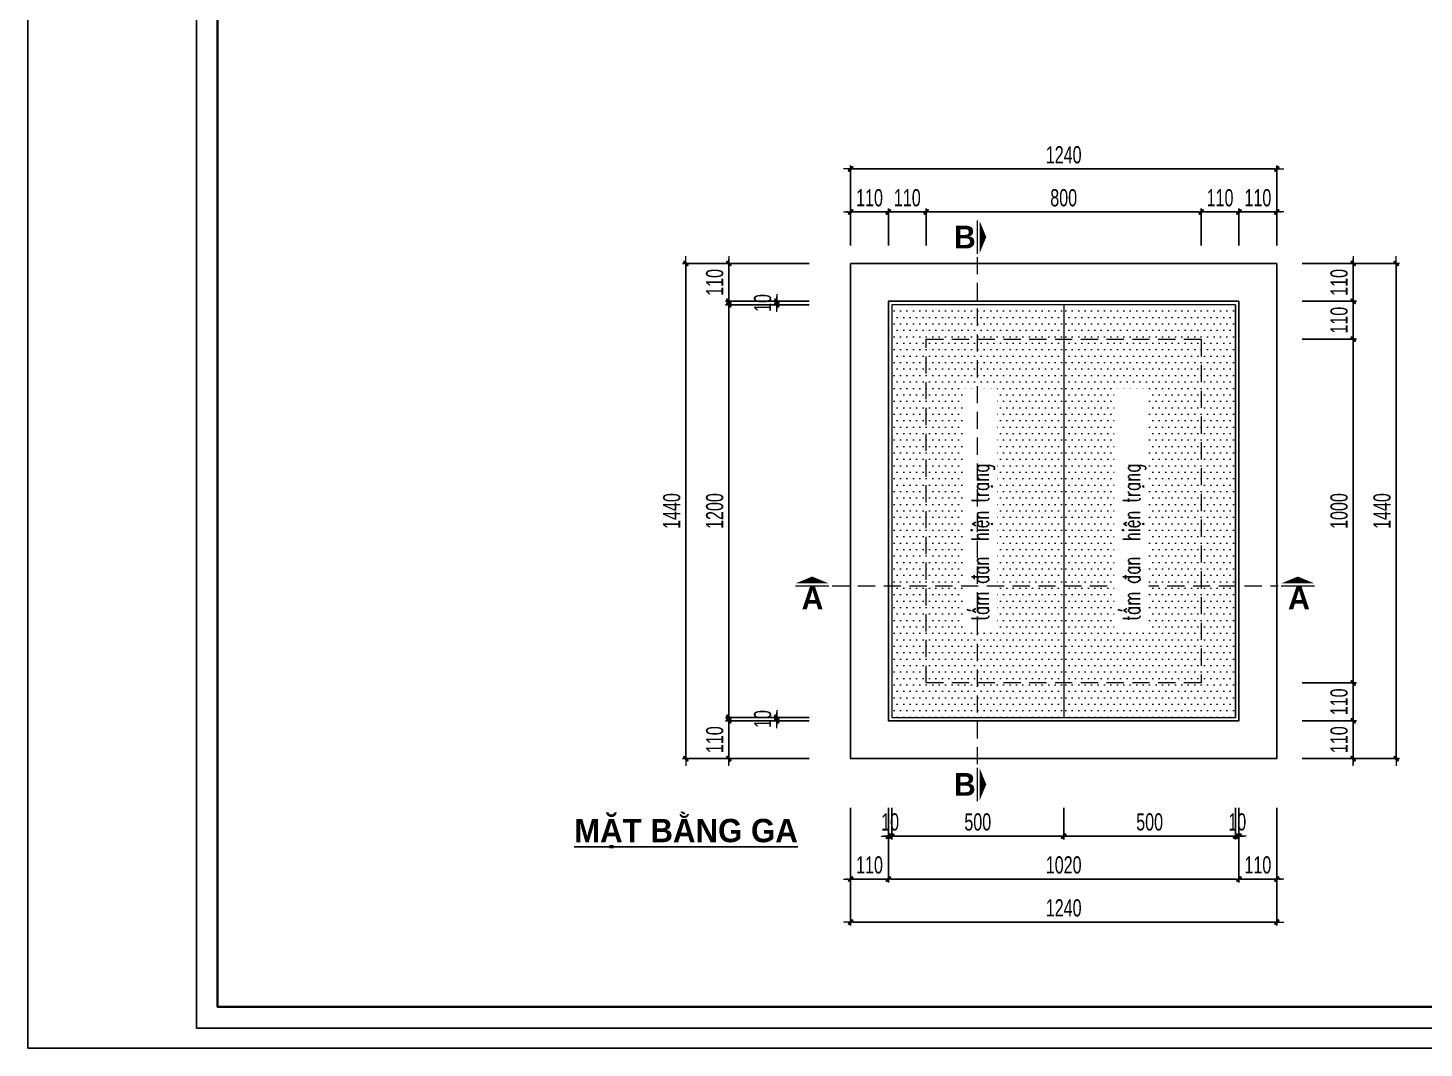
# Model space of a CAD drawing. Header units: inches. Extents: x -676 to 53517, y -16349 to 46516.
# Drawn here: x 26431 to 30494, y -9688 to -6721 of the extents above; entities that cross this region are included whole.
import ezdxf
from ezdxf.enums import TextEntityAlignment as Align

# ---------------------------------------------------------------- set-up
doc = ezdxf.new("R2010")
doc.units = ezdxf.units.IN
doc.header["$MEASUREMENT"] = 0
doc.linetypes.add('HIDDEN', pattern=[0.375, 0.25, -0.125])
for name, color, linetype, lineweight in [('EG Text1', 3, 'Continuous', 20), ('LC Dim', 8, 'Continuous', 18), ('LC Hatch', 252, 'Continuous', 9), ('LC Khac', 4, 'Continuous', 9), ('LC MANH DUT', 35, 'HIDDEN', 5), ('LC Net manh', 9, 'Continuous', 5), ('LC Net thay', 7, 'Continuous', 25), ('LC Text2', 7, 'Continuous', 25), ('THEP', 1, 'Continuous', 35)]:
    doc.layers.add(name, color=color, linetype=linetype, lineweight=lineweight)
doc.layers.add('ENTTNTHIETKE1', color=2, linetype='Continuous')
doc.layers.add('KHUNGTEN', color=5, linetype='Continuous')
doc.styles.add('EG Huy', font='vnsimli.shx', dxfattribs={"width": 0.75})
doc.styles.add('HOATBIF', font='hoatbif.shx', dxfattribs={"width": 0.7})
doc.styles.add('LC 1', font='')
doc.styles.get('LC 1').set_extended_font_data('.VnAvantH', bold=True)
doc.dimstyles.new('1-100(1-25)', dxfattribs={"dimscale": 25, "dimtxt": 2.5, "dimasz": 0.35, "dimexe": 0.5, "dimexo": 0, "dimgap": 0.8, "dimtad": 1, "dimdec": 0, "dimzin": 0, "dimdsep": 46, "dimtxsty": 'HOATBIF', "dimblk1": 'DOT', "dimblk2": 'DOT', "dimsah": 1, "dimcen": -1, "dimdle": 1, "dimclrd": 256, "dimclre": 256, "dimclrt": 4, "dimadec": 3, "dimazin": 2, "dimtfac": 0.333333, "dimtdec": 0, "dimtix": 1, "dimtmove": 2, "dimatfit": 3, "dimldrblk": 'DOT', "dimfxl": 1, "dimtvp": 0.833333, "dimtolj": 1, "dimtzin": 0, "dimarcsym": 0})

# ---------------------------------------------------------------- blocks, each defined once
blk = doc.blocks.new('DOT')
at = {"layer": 'LC Dim'}
blk.add_line((-3, 0), (3, 0), dxfattribs=at)
at = {"layer": 'LC Dim', "color": 4}
blk.add_line((-1, -1), (1, 1), dxfattribs=at)
blk.add_lwpolyline([(0.5, 1), (-1, -0.5), (-0.5, -1), (1, 0.5)], close=True, dxfattribs=at)
blk = doc.blocks.new('*D881')
at = {"layer": 'Defpoints', "color": 0, "transparency": 16777216}
for p in [(29945, -8989.1), (29955, -8989.1), (29955, -9071.4)]:
    blk.add_point(p, dxfattribs=at)
at = {"layer": 'LC Dim', "lineweight": -2, "transparency": 16777216}
for p, q in [((29945, -8989.1), (29945, -9081.4)), ((29955, -8989.1), (29955, -9081.4)), ((29938, -9071.4), (29931, -9071.4)), ((29945, -9071.4), (29955, -9071.4)), ((29962, -9071.4), (29969, -9071.4))]:
    blk.add_line(p, q, dxfattribs=at)
at = {"layer": 'LC Dim', "lineweight": -2, "transparency": 16777216, "xscale": 7, "yscale": 7, "zscale": 7}
blk.add_blockref('DOT', (29945, -9071.4), dxfattribs=at)
at = {"layer": 'LC Dim', "lineweight": -2, "transparency": 16777216, "xscale": 7, "yscale": 7, "zscale": 7, "rotation": 180}
blk.add_blockref('DOT', (29955, -9071.4), dxfattribs=at)
at = {"layer": 'LC Dim', "color": 4, "transparency": 16777216, "insert": (29950, -9030.4), "char_height": 50, "attachment_point": 5, "style": 'HOATBIF'}
blk.add_mtext('\\A1;10', dxfattribs=at)
blk = doc.blocks.new('_Dot')
at = {"color": 0, "linetype": 'ByBlock', "lineweight": -2}
blk.add_line((-0.5, 0), (-1, 0), dxfattribs=at)
at = {"color": 0, "linetype": 'ByBlock', "const_width": 0.5}
blk.add_lwpolyline([(-0.25, 0, 1), (0.25, 0, 1)], format="xyb", close=True, dxfattribs=at)
blk = doc.blocks.new('*D882')
at = {"layer": 'Defpoints', "color": 0, "transparency": 16777216}
for p in [(28935, -8989.1), (28945, -8989.1), (28935, -9071.4)]:
    blk.add_point(p, dxfattribs=at)
at = {"layer": 'LC Dim', "lineweight": -2, "transparency": 16777216}
for p, q in [((28935, -8989.1), (28935, -9081.4)), ((28945, -8989.1), (28945, -9081.4)), ((28928, -9071.4), (28921, -9071.4)), ((28945, -9071.4), (28935, -9071.4)), ((28952, -9071.4), (28959, -9071.4))]:
    blk.add_line(p, q, dxfattribs=at)
at = {"layer": 'LC Dim', "lineweight": -2, "transparency": 16777216, "xscale": 7, "yscale": 7, "zscale": 7}
blk.add_blockref('DOT', (28935, -9071.4), dxfattribs=at)
at = {"layer": 'LC Dim', "lineweight": -2, "transparency": 16777216, "xscale": 7, "yscale": 7, "zscale": 7, "rotation": 180}
blk.add_blockref('DOT', (28945, -9071.4), dxfattribs=at)
at = {"layer": 'LC Dim', "color": 4, "transparency": 16777216, "insert": (28940, -9030.4), "char_height": 50, "attachment_point": 5, "style": 'HOATBIF'}
blk.add_mtext('\\A1;10', dxfattribs=at)
blk = doc.blocks.new('*D883')
at = {"layer": 'Defpoints', "color": 0, "transparency": 16777216}
for p in [(28825, -8989.1), (28935, -8989.1), (28825, -9196.4)]:
    blk.add_point(p, dxfattribs=at)
at = {"layer": 'LC Dim', "lineweight": -2, "transparency": 16777216}
for p, q in [((28825, -8989.1), (28825, -9206.4)), ((28935, -8989.1), (28935, -9206.4)), ((28818, -9196.4), (28811, -9196.4)), ((28935, -9196.4), (28825, -9196.4)), ((28942, -9196.4), (28949, -9196.4))]:
    blk.add_line(p, q, dxfattribs=at)
at = {"layer": 'LC Dim', "lineweight": -2, "transparency": 16777216, "xscale": 7, "yscale": 7, "zscale": 7}
blk.add_blockref('DOT', (28825, -9196.4), dxfattribs=at)
at = {"layer": 'LC Dim', "lineweight": -2, "transparency": 16777216, "xscale": 7, "yscale": 7, "zscale": 7, "rotation": 180}
blk.add_blockref('DOT', (28935, -9196.4), dxfattribs=at)
at = {"layer": 'LC Dim', "color": 4, "transparency": 16777216, "insert": (28880, -9155.4), "char_height": 50, "attachment_point": 5, "style": 'HOATBIF'}
blk.add_mtext('\\A1;110', dxfattribs=at)
blk = doc.blocks.new('*D884')
at = {"layer": 'Defpoints', "color": 0, "transparency": 16777216}
for p in [(28935, -8989.1), (29955, -8989.1), (29955, -9196.4)]:
    blk.add_point(p, dxfattribs=at)
at = {"layer": 'LC Dim', "lineweight": -2, "transparency": 16777216}
for p, q in [((28935, -8989.1), (28935, -9206.4)), ((29955, -8989.1), (29955, -9206.4)), ((28942, -9196.4), (29948, -9196.4))]:
    blk.add_line(p, q, dxfattribs=at)
at = {"layer": 'LC Dim', "lineweight": -2, "transparency": 16777216, "xscale": 7, "yscale": 7, "zscale": 7, "rotation": 180}
blk.add_blockref('DOT', (28935, -9196.4), dxfattribs=at)
at = {"layer": 'LC Dim', "lineweight": -2, "transparency": 16777216, "xscale": 7, "yscale": 7, "zscale": 7}
blk.add_blockref('DOT', (29955, -9196.4), dxfattribs=at)
at = {"layer": 'LC Dim', "color": 4, "transparency": 16777216, "insert": (29445, -9155.4), "char_height": 50, "attachment_point": 5, "style": 'HOATBIF'}
blk.add_mtext('\\A1;1020', dxfattribs=at)
blk = doc.blocks.new('*D885')
at = {"layer": 'Defpoints', "color": 0, "transparency": 16777216}
for p in [(29955, -8989.1), (30065, -8989.1), (30065, -9196.4)]:
    blk.add_point(p, dxfattribs=at)
at = {"layer": 'LC Dim', "lineweight": -2, "transparency": 16777216}
for p, q in [((29955, -8989.1), (29955, -9206.4)), ((30065, -8989.1), (30065, -9206.4)), ((29948, -9196.4), (29941, -9196.4)), ((29955, -9196.4), (30065, -9196.4)), ((30072, -9196.4), (30079, -9196.4))]:
    blk.add_line(p, q, dxfattribs=at)
at = {"layer": 'LC Dim', "lineweight": -2, "transparency": 16777216, "xscale": 7, "yscale": 7, "zscale": 7}
blk.add_blockref('DOT', (29955, -9196.4), dxfattribs=at)
at = {"layer": 'LC Dim', "lineweight": -2, "transparency": 16777216, "xscale": 7, "yscale": 7, "zscale": 7, "rotation": 180}
blk.add_blockref('DOT', (30065, -9196.4), dxfattribs=at)
at = {"layer": 'LC Dim', "color": 4, "transparency": 16777216, "insert": (30010, -9155.4), "char_height": 50, "attachment_point": 5, "style": 'HOATBIF'}
blk.add_mtext('\\A1;110', dxfattribs=at)
blk = doc.blocks.new('*D886')
at = {"layer": 'Defpoints', "color": 0, "transparency": 16777216}
for p in [(28825, -8989.1), (30065, -8989.1), (30065, -9321.4)]:
    blk.add_point(p, dxfattribs=at)
at = {"layer": 'LC Dim', "lineweight": -2, "transparency": 16777216}
for p, q in [((28825, -8989.1), (28825, -9331.4)), ((30065, -8989.1), (30065, -9331.4)), ((28832, -9321.4), (30058, -9321.4))]:
    blk.add_line(p, q, dxfattribs=at)
at = {"layer": 'LC Dim', "lineweight": -2, "transparency": 16777216, "xscale": 7, "yscale": 7, "zscale": 7, "rotation": 180}
blk.add_blockref('DOT', (28825, -9321.4), dxfattribs=at)
at = {"layer": 'LC Dim', "lineweight": -2, "transparency": 16777216, "xscale": 7, "yscale": 7, "zscale": 7}
blk.add_blockref('DOT', (30065, -9321.4), dxfattribs=at)
at = {"layer": 'LC Dim', "color": 4, "transparency": 16777216, "insert": (29445, -9280.4), "char_height": 50, "attachment_point": 5, "style": 'HOATBIF'}
blk.add_mtext('\\A1;1240', dxfattribs=at)
blk = doc.blocks.new('*D887')
at = {"layer": 'Defpoints', "color": 0, "transparency": 16777216}
for p in [(28704.7, -7405.9), (28470.7, -7515.9), (28704.7, -7515.9)]:
    blk.add_point(p, dxfattribs=at)
at = {"layer": 'LC Dim', "lineweight": -2, "transparency": 16777216}
for p, q in [((28470.7, -7398.9), (28470.7, -7391.9)), ((28704.7, -7405.9), (28460.7, -7405.9)), ((28470.7, -7405.9), (28470.7, -7515.9)), ((28704.7, -7515.9), (28460.7, -7515.9)), ((28470.7, -7522.9), (28470.7, -7529.9))]:
    blk.add_line(p, q, dxfattribs=at)
at = {"layer": 'LC Dim', "lineweight": -2, "transparency": 16777216, "xscale": 7, "yscale": 7, "zscale": 7}
for p, rotation in [((28470.7, -7405.9), 270), ((28470.7, -7515.9), 90)]:
    blk.add_blockref('DOT', p, dxfattribs=dict(at, rotation=rotation))
at = {"layer": 'LC Dim', "color": 4, "transparency": 16777216, "insert": (28429.7, -7460.9), "char_height": 50, "attachment_point": 5, "rotation": 90, "style": 'HOATBIF'}
blk.add_mtext('\\A1;110', dxfattribs=at)
blk = doc.blocks.new('*D888')
at = {"layer": 'Defpoints', "color": 0, "transparency": 16777216}
for p in [(28704.7, -8735.9), (28470.7, -8845.9), (28704.7, -8845.9)]:
    blk.add_point(p, dxfattribs=at)
at = {"layer": 'LC Dim', "lineweight": -2, "transparency": 16777216}
for p, q in [((28470.7, -8728.9), (28470.7, -8721.9)), ((28704.7, -8735.9), (28460.7, -8735.9)), ((28470.7, -8735.9), (28470.7, -8845.9)), ((28704.7, -8845.9), (28460.7, -8845.9)), ((28470.7, -8852.9), (28470.7, -8859.9))]:
    blk.add_line(p, q, dxfattribs=at)
at = {"layer": 'LC Dim', "lineweight": -2, "transparency": 16777216, "xscale": 7, "yscale": 7, "zscale": 7}
for p, rotation in [((28470.7, -8735.9), 270), ((28470.7, -8845.9), 90)]:
    blk.add_blockref('DOT', p, dxfattribs=dict(at, rotation=rotation))
at = {"layer": 'LC Dim', "color": 4, "transparency": 16777216, "insert": (28429.7, -8790.9), "char_height": 50, "attachment_point": 5, "rotation": 90, "style": 'HOATBIF'}
blk.add_mtext('\\A1;110', dxfattribs=at)
blk = doc.blocks.new('*D889')
at = {"layer": 'Defpoints', "color": 0, "transparency": 16777216}
for p in [(28704.7, -7405.9), (28345.7, -8845.9), (28704.7, -8845.9)]:
    blk.add_point(p, dxfattribs=at)
at = {"layer": 'LC Dim', "lineweight": -2, "transparency": 16777216}
for p, q in [((28704.7, -7405.9), (28335.7, -7405.9)), ((28345.7, -7412.9), (28345.7, -8838.9)), ((28704.7, -8845.9), (28335.7, -8845.9))]:
    blk.add_line(p, q, dxfattribs=at)
at = {"layer": 'LC Dim', "lineweight": -2, "transparency": 16777216, "xscale": 7, "yscale": 7, "zscale": 7}
for p, rotation in [((28345.7, -7405.9), 90), ((28345.7, -8845.9), 270)]:
    blk.add_blockref('DOT', p, dxfattribs=dict(at, rotation=rotation))
at = {"layer": 'LC Dim', "color": 4, "transparency": 16777216, "insert": (28304.7, -8125.9), "char_height": 50, "attachment_point": 5, "rotation": 90, "style": 'HOATBIF'}
blk.add_mtext('\\A1;1440', dxfattribs=at)
blk = doc.blocks.new('*D890')
at = {"layer": 'Defpoints', "color": 0, "transparency": 16777216}
for p in [(28704.7, -7525.9), (28470.7, -8725.9), (28704.7, -8725.9)]:
    blk.add_point(p, dxfattribs=at)
at = {"layer": 'LC Dim', "lineweight": -2, "transparency": 16777216}
for p, q in [((28704.7, -7525.9), (28460.7, -7525.9)), ((28470.7, -7532.9), (28470.7, -8718.9)), ((28704.7, -8725.9), (28460.7, -8725.9))]:
    blk.add_line(p, q, dxfattribs=at)
at = {"layer": 'LC Dim', "lineweight": -2, "transparency": 16777216, "xscale": 7, "yscale": 7, "zscale": 7}
for p, rotation in [((28470.7, -7525.9), 90), ((28470.7, -8725.9), 270)]:
    blk.add_blockref('DOT', p, dxfattribs=dict(at, rotation=rotation))
at = {"layer": 'LC Dim', "color": 4, "transparency": 16777216, "insert": (28429.7, -8125.9), "char_height": 50, "attachment_point": 5, "rotation": 90, "style": 'HOATBIF'}
blk.add_mtext('\\A1;1200', dxfattribs=at)
blk = doc.blocks.new('*D891')
at = {"layer": 'Defpoints', "color": 0, "transparency": 16777216}
for p in [(28610.2, -8725.9), (28704.7, -8725.9), (28704.7, -8735.9)]:
    blk.add_point(p, dxfattribs=at)
at = {"layer": 'LC Dim', "lineweight": -2, "transparency": 16777216}
for p, q in [((28704.7, -8725.9), (28600.2, -8725.9)), ((28610.2, -8718.9), (28610.2, -8711.9)), ((28610.2, -8735.9), (28610.2, -8725.9)), ((28704.7, -8735.9), (28600.2, -8735.9)), ((28610.2, -8742.9), (28610.2, -8749.9))]:
    blk.add_line(p, q, dxfattribs=at)
at = {"layer": 'LC Dim', "lineweight": -2, "transparency": 16777216, "xscale": 7, "yscale": 7, "zscale": 7}
for p, rotation in [((28610.2, -8725.9), 270), ((28610.2, -8735.9), 90)]:
    blk.add_blockref('DOT', p, dxfattribs=dict(at, rotation=rotation))
at = {"layer": 'LC Dim', "color": 4, "transparency": 16777216, "insert": (28569.2, -8730.9), "char_height": 50, "attachment_point": 5, "rotation": 90, "style": 'HOATBIF'}
blk.add_mtext('\\A1;10', dxfattribs=at)
blk = doc.blocks.new('*D892')
at = {"layer": 'Defpoints', "color": 0, "transparency": 16777216}
for p in [(28610.2, -7525.9), (28704.7, -7515.9), (28704.7, -7525.9)]:
    blk.add_point(p, dxfattribs=at)
at = {"layer": 'LC Dim', "lineweight": -2, "transparency": 16777216}
for p, q in [((28610.2, -7508.9), (28610.2, -7501.9)), ((28704.7, -7515.9), (28600.2, -7515.9)), ((28704.7, -7525.9), (28600.2, -7525.9)), ((28610.2, -7515.9), (28610.2, -7525.9)), ((28610.2, -7532.9), (28610.2, -7539.9))]:
    blk.add_line(p, q, dxfattribs=at)
at = {"layer": 'LC Dim', "lineweight": -2, "transparency": 16777216, "xscale": 7, "yscale": 7, "zscale": 7}
for p, rotation in [((28610.2, -7515.9), 270), ((28610.2, -7525.9), 90)]:
    blk.add_blockref('DOT', p, dxfattribs=dict(at, rotation=rotation))
at = {"layer": 'LC Dim', "color": 4, "transparency": 16777216, "insert": (28569.2, -7520.9), "char_height": 50, "attachment_point": 5, "rotation": 90, "style": 'HOATBIF'}
blk.add_mtext('\\A1;10', dxfattribs=at)
blk = doc.blocks.new('*D893')
at = {"layer": 'Defpoints', "color": 0, "transparency": 16777216}
for p in [(28935, -7256), (28825, -7353.8), (28935, -7353.8)]:
    blk.add_point(p, dxfattribs=at)
at = {"layer": 'LC Dim', "lineweight": -2, "transparency": 16777216}
for p, q in [((28818, -7256), (28811, -7256)), ((28825, -7353.8), (28825, -7246)), ((28825, -7256), (28935, -7256)), ((28935, -7353.8), (28935, -7246)), ((28942, -7256), (28949, -7256))]:
    blk.add_line(p, q, dxfattribs=at)
at = {"layer": 'LC Dim', "lineweight": -2, "transparency": 16777216, "xscale": 7, "yscale": 7, "zscale": 7}
blk.add_blockref('DOT', (28825, -7256), dxfattribs=at)
at = {"layer": 'LC Dim', "lineweight": -2, "transparency": 16777216, "xscale": 7, "yscale": 7, "zscale": 7, "rotation": 180}
blk.add_blockref('DOT', (28935, -7256), dxfattribs=at)
at = {"layer": 'LC Dim', "color": 4, "transparency": 16777216, "insert": (28880, -7215), "char_height": 50, "attachment_point": 5, "style": 'HOATBIF'}
blk.add_mtext('\\A1;110', dxfattribs=at)
blk = doc.blocks.new('*D894')
at = {"layer": 'Defpoints', "color": 0, "transparency": 16777216}
for p in [(29845, -7256), (29045, -7353.8), (29845, -7353.8)]:
    blk.add_point(p, dxfattribs=at)
at = {"layer": 'LC Dim', "lineweight": -2, "transparency": 16777216}
for p, q in [((29045, -7353.8), (29045, -7246)), ((29052, -7256), (29838, -7256)), ((29845, -7353.8), (29845, -7246))]:
    blk.add_line(p, q, dxfattribs=at)
at = {"layer": 'LC Dim', "lineweight": -2, "transparency": 16777216, "xscale": 7, "yscale": 7, "zscale": 7, "rotation": 180}
blk.add_blockref('DOT', (29045, -7256), dxfattribs=at)
at = {"layer": 'LC Dim', "lineweight": -2, "transparency": 16777216, "xscale": 7, "yscale": 7, "zscale": 7}
blk.add_blockref('DOT', (29845, -7256), dxfattribs=at)
at = {"layer": 'LC Dim', "color": 4, "transparency": 16777216, "insert": (29445, -7215), "char_height": 50, "attachment_point": 5, "style": 'HOATBIF'}
blk.add_mtext('\\A1;800', dxfattribs=at)
blk = doc.blocks.new('*D895')
at = {"layer": 'Defpoints', "color": 0, "transparency": 16777216}
for p in [(30065, -7131), (28825, -7353.8), (30065, -7353.8)]:
    blk.add_point(p, dxfattribs=at)
at = {"layer": 'LC Dim', "lineweight": -2, "transparency": 16777216}
for p, q in [((28825, -7353.8), (28825, -7121)), ((28832, -7131), (30058, -7131)), ((30065, -7353.8), (30065, -7121))]:
    blk.add_line(p, q, dxfattribs=at)
at = {"layer": 'LC Dim', "lineweight": -2, "transparency": 16777216, "xscale": 7, "yscale": 7, "zscale": 7, "rotation": 180}
blk.add_blockref('DOT', (28825, -7131), dxfattribs=at)
at = {"layer": 'LC Dim', "lineweight": -2, "transparency": 16777216, "xscale": 7, "yscale": 7, "zscale": 7}
blk.add_blockref('DOT', (30065, -7131), dxfattribs=at)
at = {"layer": 'LC Dim', "color": 4, "transparency": 16777216, "insert": (29445, -7090), "char_height": 50, "attachment_point": 5, "style": 'HOATBIF'}
blk.add_mtext('\\A1;1240', dxfattribs=at)
blk = doc.blocks.new('*D896')
at = {"layer": 'Defpoints', "color": 0, "transparency": 16777216}
for p in [(29045, -7256), (28935, -7353.8), (29045, -7353.8)]:
    blk.add_point(p, dxfattribs=at)
at = {"layer": 'LC Dim', "lineweight": -2, "transparency": 16777216}
for p, q in [((28928, -7256), (28921, -7256)), ((28935, -7353.8), (28935, -7246)), ((28935, -7256), (29045, -7256)), ((29045, -7353.8), (29045, -7246)), ((29052, -7256), (29059, -7256))]:
    blk.add_line(p, q, dxfattribs=at)
at = {"layer": 'LC Dim', "lineweight": -2, "transparency": 16777216, "xscale": 7, "yscale": 7, "zscale": 7}
blk.add_blockref('DOT', (28935, -7256), dxfattribs=at)
at = {"layer": 'LC Dim', "lineweight": -2, "transparency": 16777216, "xscale": 7, "yscale": 7, "zscale": 7, "rotation": 180}
blk.add_blockref('DOT', (29045, -7256), dxfattribs=at)
at = {"layer": 'LC Dim', "color": 4, "transparency": 16777216, "insert": (28990, -7215), "char_height": 50, "attachment_point": 5, "style": 'HOATBIF'}
blk.add_mtext('\\A1;110', dxfattribs=at)
blk = doc.blocks.new('*D897')
at = {"layer": 'Defpoints', "color": 0, "transparency": 16777216}
for p in [(29955, -7256), (29845, -7353.8), (29955, -7353.8)]:
    blk.add_point(p, dxfattribs=at)
at = {"layer": 'LC Dim', "lineweight": -2, "transparency": 16777216}
for p, q in [((29838, -7256), (29831, -7256)), ((29845, -7353.8), (29845, -7246)), ((29845, -7256), (29955, -7256)), ((29955, -7353.8), (29955, -7246)), ((29962, -7256), (29969, -7256))]:
    blk.add_line(p, q, dxfattribs=at)
at = {"layer": 'LC Dim', "lineweight": -2, "transparency": 16777216, "xscale": 7, "yscale": 7, "zscale": 7}
blk.add_blockref('DOT', (29845, -7256), dxfattribs=at)
at = {"layer": 'LC Dim', "lineweight": -2, "transparency": 16777216, "xscale": 7, "yscale": 7, "zscale": 7, "rotation": 180}
blk.add_blockref('DOT', (29955, -7256), dxfattribs=at)
at = {"layer": 'LC Dim', "color": 4, "transparency": 16777216, "insert": (29900, -7215), "char_height": 50, "attachment_point": 5, "style": 'HOATBIF'}
blk.add_mtext('\\A1;110', dxfattribs=at)
blk = doc.blocks.new('*D898')
at = {"layer": 'Defpoints', "color": 0, "transparency": 16777216}
for p in [(30065, -7256), (29955, -7353.8), (30065, -7353.8)]:
    blk.add_point(p, dxfattribs=at)
at = {"layer": 'LC Dim', "lineweight": -2, "transparency": 16777216}
for p, q in [((29948, -7256), (29941, -7256)), ((29955, -7353.8), (29955, -7246)), ((29955, -7256), (30065, -7256)), ((30065, -7353.8), (30065, -7246)), ((30072, -7256), (30079, -7256))]:
    blk.add_line(p, q, dxfattribs=at)
at = {"layer": 'LC Dim', "lineweight": -2, "transparency": 16777216, "xscale": 7, "yscale": 7, "zscale": 7}
blk.add_blockref('DOT', (29955, -7256), dxfattribs=at)
at = {"layer": 'LC Dim', "lineweight": -2, "transparency": 16777216, "xscale": 7, "yscale": 7, "zscale": 7, "rotation": 180}
blk.add_blockref('DOT', (30065, -7256), dxfattribs=at)
at = {"layer": 'LC Dim', "color": 4, "transparency": 16777216, "insert": (30010, -7215), "char_height": 50, "attachment_point": 5, "style": 'HOATBIF'}
blk.add_mtext('\\A1;110', dxfattribs=at)
blk = doc.blocks.new('*D899')
at = {"layer": 'Defpoints', "color": 0, "transparency": 16777216}
for p in [(30138.5, -7625.9), (30138.5, -8625.9), (30287.4, -8625.9)]:
    blk.add_point(p, dxfattribs=at)
at = {"layer": 'LC Dim', "lineweight": -2, "transparency": 16777216}
for p, q in [((30138.5, -7625.9), (30297.4, -7625.9)), ((30287.4, -7632.9), (30287.4, -8618.9)), ((30138.5, -8625.9), (30297.4, -8625.9))]:
    blk.add_line(p, q, dxfattribs=at)
at = {"layer": 'LC Dim', "lineweight": -2, "transparency": 16777216, "xscale": 7, "yscale": 7, "zscale": 7}
for p, rotation in [((30287.4, -7625.9), 90), ((30287.4, -8625.9), 270)]:
    blk.add_blockref('DOT', p, dxfattribs=dict(at, rotation=rotation))
at = {"layer": 'LC Dim', "color": 4, "transparency": 16777216, "insert": (30246.4, -8125.9), "char_height": 50, "attachment_point": 5, "rotation": 90, "style": 'HOATBIF'}
blk.add_mtext('\\A1;1000', dxfattribs=at)
blk = doc.blocks.new('*D900')
at = {"layer": 'Defpoints', "color": 0, "transparency": 16777216}
for p in [(30138.5, -7405.9), (30287.4, -7405.9), (30138.5, -7515.9)]:
    blk.add_point(p, dxfattribs=at)
at = {"layer": 'LC Dim', "lineweight": -2, "transparency": 16777216}
for p, q in [((30287.4, -7398.9), (30287.4, -7391.9)), ((30138.5, -7405.9), (30297.4, -7405.9)), ((30287.4, -7515.9), (30287.4, -7405.9)), ((30138.5, -7515.9), (30297.4, -7515.9)), ((30287.4, -7522.9), (30287.4, -7529.9))]:
    blk.add_line(p, q, dxfattribs=at)
at = {"layer": 'LC Dim', "lineweight": -2, "transparency": 16777216, "xscale": 7, "yscale": 7, "zscale": 7}
for p, rotation in [((30287.4, -7405.9), 270), ((30287.4, -7515.9), 90)]:
    blk.add_blockref('DOT', p, dxfattribs=dict(at, rotation=rotation))
at = {"layer": 'LC Dim', "color": 4, "transparency": 16777216, "insert": (30246.4, -7460.9), "char_height": 50, "attachment_point": 5, "rotation": 90, "style": 'HOATBIF'}
blk.add_mtext('\\A1;110', dxfattribs=at)
blk = doc.blocks.new('*D901')
at = {"layer": 'Defpoints', "color": 0, "transparency": 16777216}
for p in [(30138.5, -8735.9), (30138.5, -8845.9), (30287.4, -8845.9)]:
    blk.add_point(p, dxfattribs=at)
at = {"layer": 'LC Dim', "lineweight": -2, "transparency": 16777216}
for p, q in [((30287.4, -8728.9), (30287.4, -8721.9)), ((30138.5, -8735.9), (30297.4, -8735.9)), ((30287.4, -8735.9), (30287.4, -8845.9)), ((30138.5, -8845.9), (30297.4, -8845.9)), ((30287.4, -8852.9), (30287.4, -8859.9))]:
    blk.add_line(p, q, dxfattribs=at)
at = {"layer": 'LC Dim', "lineweight": -2, "transparency": 16777216, "xscale": 7, "yscale": 7, "zscale": 7}
for p, rotation in [((30287.4, -8735.9), 270), ((30287.4, -8845.9), 90)]:
    blk.add_blockref('DOT', p, dxfattribs=dict(at, rotation=rotation))
at = {"layer": 'LC Dim', "color": 4, "transparency": 16777216, "insert": (30246.4, -8790.9), "char_height": 50, "attachment_point": 5, "rotation": 90, "style": 'HOATBIF'}
blk.add_mtext('\\A1;110', dxfattribs=at)
blk = doc.blocks.new('*D904')
at = {"layer": 'Defpoints', "color": 0, "transparency": 16777216}
for p in [(30138.5, -7405.9), (30138.5, -8845.9), (30412.4, -8845.9)]:
    blk.add_point(p, dxfattribs=at)
at = {"layer": 'LC Dim', "lineweight": -2, "transparency": 16777216}
for p, q in [((30138.5, -7405.9), (30422.4, -7405.9)), ((30412.4, -7412.9), (30412.4, -8838.9)), ((30138.5, -8845.9), (30422.4, -8845.9))]:
    blk.add_line(p, q, dxfattribs=at)
at = {"layer": 'LC Dim', "lineweight": -2, "transparency": 16777216, "xscale": 7, "yscale": 7, "zscale": 7}
for p, rotation in [((30412.4, -7405.9), 90), ((30412.4, -8845.9), 270)]:
    blk.add_blockref('DOT', p, dxfattribs=dict(at, rotation=rotation))
at = {"layer": 'LC Dim', "color": 4, "transparency": 16777216, "insert": (30371.4, -8125.9), "char_height": 50, "attachment_point": 5, "rotation": 90, "style": 'HOATBIF'}
blk.add_mtext('\\A1;1440', dxfattribs=at)
blk = doc.blocks.new('*D905')
at = {"layer": 'Defpoints', "color": 0, "transparency": 16777216}
for p in [(30138.5, -8625.9), (30287.4, -8625.9), (30138.5, -8735.9)]:
    blk.add_point(p, dxfattribs=at)
at = {"layer": 'LC Dim', "lineweight": -2, "transparency": 16777216}
for p, q in [((30287.4, -8618.9), (30287.4, -8611.9)), ((30138.5, -8625.9), (30297.4, -8625.9)), ((30287.4, -8735.9), (30287.4, -8625.9)), ((30138.5, -8735.9), (30297.4, -8735.9)), ((30287.4, -8742.9), (30287.4, -8749.9))]:
    blk.add_line(p, q, dxfattribs=at)
at = {"layer": 'LC Dim', "lineweight": -2, "transparency": 16777216, "xscale": 7, "yscale": 7, "zscale": 7}
for p, rotation in [((30287.4, -8625.9), 270), ((30287.4, -8735.9), 90)]:
    blk.add_blockref('DOT', p, dxfattribs=dict(at, rotation=rotation))
at = {"layer": 'LC Dim', "color": 4, "transparency": 16777216, "insert": (30246.4, -8680.9), "char_height": 50, "attachment_point": 5, "rotation": 90, "style": 'HOATBIF'}
blk.add_mtext('\\A1;110', dxfattribs=at)
blk = doc.blocks.new('*D906')
at = {"layer": 'Defpoints', "color": 0, "transparency": 16777216}
for p in [(30138.5, -7515.9), (30138.5, -7625.9), (30287.4, -7625.9)]:
    blk.add_point(p, dxfattribs=at)
at = {"layer": 'LC Dim', "lineweight": -2, "transparency": 16777216}
for p, q in [((30287.4, -7508.9), (30287.4, -7501.9)), ((30138.5, -7515.9), (30297.4, -7515.9)), ((30287.4, -7515.9), (30287.4, -7625.9)), ((30138.5, -7625.9), (30297.4, -7625.9)), ((30287.4, -7632.9), (30287.4, -7639.9))]:
    blk.add_line(p, q, dxfattribs=at)
at = {"layer": 'LC Dim', "lineweight": -2, "transparency": 16777216, "xscale": 7, "yscale": 7, "zscale": 7}
for p, rotation in [((30287.4, -7515.9), 270), ((30287.4, -7625.9), 90)]:
    blk.add_blockref('DOT', p, dxfattribs=dict(at, rotation=rotation))
at = {"layer": 'LC Dim', "color": 4, "transparency": 16777216, "insert": (30246.4, -7570.9), "char_height": 50, "attachment_point": 5, "rotation": 90, "style": 'HOATBIF'}
blk.add_mtext('\\A1;110', dxfattribs=at)
blk = doc.blocks.new('khung vpn')
at = {"layer": 'Defpoints'}
for p, q in [((52498.758, -4195.446), (52498.758, -4235.276)), ((52498.758, -4235.276), (52556.46, -4235.276))]:
    blk.add_line(p, q, dxfattribs=at)
at = {"layer": 'KHUNGTEN'}
blk.add_lwpolyline([(52556.243, -4234.885), (52502.048, -4234.885), (52502.048, -4195.662), (52556.243, -4195.662)], close=True, dxfattribs=at)
at = {"layer": 'THEP'}
blk.add_lwpolyline([(52555.832, -4234.474), (52502.459, -4234.474), (52502.459, -4196.073), (52555.832, -4196.073)], close=True, dxfattribs=at)
blk = doc.blocks.new('*D786')
at = {"layer": 'Defpoints', "color": 0, "transparency": 16777216}
for p in [(28945, -8989.1), (29445, -8989.1), (29445, -9071.4)]:
    blk.add_point(p, dxfattribs=at)
at = {"layer": 'LC Dim', "lineweight": -2, "transparency": 16777216}
for p, q in [((28945, -8989.1), (28945, -9081.4)), ((29445, -8989.1), (29445, -9081.4)), ((28952, -9071.4), (29438, -9071.4))]:
    blk.add_line(p, q, dxfattribs=at)
at = {"layer": 'LC Dim', "lineweight": -2, "transparency": 16777216, "xscale": 7, "yscale": 7, "zscale": 7, "rotation": 180}
blk.add_blockref('DOT', (28945, -9071.4), dxfattribs=at)
at = {"layer": 'LC Dim', "lineweight": -2, "transparency": 16777216, "xscale": 7, "yscale": 7, "zscale": 7}
blk.add_blockref('DOT', (29445, -9071.4), dxfattribs=at)
at = {"layer": 'LC Dim', "color": 4, "transparency": 16777216, "insert": (29195, -9030.4), "char_height": 50, "attachment_point": 5, "style": 'HOATBIF'}
blk.add_mtext('\\A1;500', dxfattribs=at)
blk = doc.blocks.new('*D787')
at = {"layer": 'Defpoints', "color": 0, "transparency": 16777216}
for p in [(29445, -8989.1), (29945, -8989.1), (29945, -9071.4)]:
    blk.add_point(p, dxfattribs=at)
at = {"layer": 'LC Dim', "lineweight": -2, "transparency": 16777216}
for p, q in [((29445, -8989.1), (29445, -9081.4)), ((29945, -8989.1), (29945, -9081.4)), ((29452, -9071.4), (29938, -9071.4))]:
    blk.add_line(p, q, dxfattribs=at)
at = {"layer": 'LC Dim', "lineweight": -2, "transparency": 16777216, "xscale": 7, "yscale": 7, "zscale": 7, "rotation": 180}
blk.add_blockref('DOT', (29445, -9071.4), dxfattribs=at)
at = {"layer": 'LC Dim', "lineweight": -2, "transparency": 16777216, "xscale": 7, "yscale": 7, "zscale": 7}
blk.add_blockref('DOT', (29945, -9071.4), dxfattribs=at)
at = {"layer": 'LC Dim', "color": 4, "transparency": 16777216, "insert": (29695, -9030.4), "char_height": 50, "attachment_point": 5, "style": 'HOATBIF'}
blk.add_mtext('\\A1;500', dxfattribs=at)
blk = doc.blocks.new('TIEUDE2')
at = {"layer": 'LC Text2', "color": 7, "style": 'LC 1'}
blk.add_attdef('%%UTIªU§Ò', text='', height=3.5, dxfattribs=at).set_placement((0, 0), align=Align.BOTTOM_CENTER)
blk.add_attdef('TL', text='', height=2.2, dxfattribs=at).set_placement((0, -1.8), align=Align.TOP_CENTER)

msp = doc.modelspace()

# ---------------------------------------------------------------- hatches: boundary and pattern name
at = {"layer": 'LC Hatch'}
h = msp.add_hatch(dxfattribs=at)
h.set_pattern_fill('DOTS', color=256, scale=300, style=0)
h.set_pattern_definition([(0, (-6467.412, 58081.023), (9.375, 18.75), [0, -18.75])])
h.paths.add_polyline_path([(29445, -8725.9), (29445, -7525.9), (28945, -7525.9), (28945, -8725.9)])
h = msp.add_hatch(dxfattribs=at)
h.set_pattern_fill('DOTS', color=256, scale=300, style=0)
h.set_pattern_definition([(0, (-5967.412, 58081.023), (9.375, 18.75), [0, -18.75])])
h.paths.add_polyline_path([(29945, -8725.9), (29945, -7525.9), (29445, -7525.9), (29445, -8725.9)])

# ---------------------------------------------------------------- linework, layer by layer
for p, q in [((29445, -7525.9, 0), (29445, -8725.9, 0)), ((29945, -7525.9, 0), (29945, -8725.9, 0))]:
    msp.add_line(p, q, dxfattribs=at)
at = {"layer": 'LC Hatch', "elevation": 0}
msp.add_lwpolyline([(28945, -7525.9), (28945, -8725.9), (29945, -8725.9), (29945, -7525.9)], close=True, dxfattribs=at)
at = {"layer": 'LC Khac', "color": 1, "ltscale": 2}
for p, q in [((29193, -7280.4, 0), (29193, -7377.5, 0)), ((28664.6, -8343.2, 0), (28761.7, -8343.2, 0)), ((30077.6, -8343.2, 0), (30174.7, -8343.2, 0)), ((29193, -8872.3, 0), (29193, -8969.4, 0))]:
    msp.add_line(p, q, dxfattribs=at)
at = {"layer": 'LC Khac', "color": 1, "ltscale": 2, "elevation": 0}
for points in [[(29219.8, -7328.9, 0, 94.3, 0), (29200.3, -7328.9, 55, 55, 0)], [(28713.2, -8316.4, 0, 94.3, 0), (28713.2, -8335.9, 55, 55, 0)], [(30126.2, -8316.4, 0, 94.3, 0), (30126.2, -8335.9, 55, 55, 0)], [(29219.8, -8920.9, 0, 94.3, 0), (29200.3, -8920.9, 55, 55, 0)]]:
    msp.add_lwpolyline(points, format="xyseb", dxfattribs=at)
at = {"layer": 'LC Net manh', "color": 27, "linetype": 'HIDDEN', "ltscale": 200}
msp.add_line((30065, -7625.9, 0), (30065, -8625.9, 0), dxfattribs=at)
at = {"layer": 'LC Net manh', "color": 27, "linetype": 'HIDDEN', "ltscale": 200, "elevation": 0}
msp.add_lwpolyline([(29845, -7625.9), (29845, -8625.9), (29045, -8625.9), (29045, -7625.9)], close=True, dxfattribs=at)
at = {"layer": 'LC Net thay', "elevation": 0}
for points in [[(30065, -7405.9), (30065, -8845.9), (28825, -8845.9), (28825, -7405.9)], [(29955, -7515.9), (29955, -8735.9), (28935, -8735.9), (28935, -7515.9)]]:
    msp.add_lwpolyline(points, close=True, dxfattribs=at)

# ---------------------------------------------------------------- block references
at = {"layer": 'LC Text2'}
ref = msp.add_blockref('TIEUDE2', (28346, -9109.5, 0), dxfattribs=dict(at, xscale=20.00000014482849, yscale=20.00000014482849, zscale=20.00000014482849, rotation=359.999216292062))
ref.add_attrib('%%UTIªU§Ò', '%%UmÆt B»NG ga', dxfattribs={"color": 7, "height": 67.923, "rotation": 359.9992, "style": 'LC 1'}).set_placement((28346, -9109.5, 0), align=Align.BOTTOM_CENTER)

# ---------------------------------------------------------------- texts
at = {"ltscale": 2, "style": 'LC 1'}
for tag, p in [('B', (29157.3, -7328.9, 0)), ('A', (28714.1, -8379.2, 0)), ('A', (30129.6, -8378.7, 0)), ('B', (29157.3, -8920.9, 0))]:
    msp.add_attdef(tag, text='A', height=66, dxfattribs=at).set_placement(p, align=Align.MIDDLE_CENTER)

# ---------------------------------------------------------------- dimensions: what is measured, and where the dimension line sits
at = {"layer": 'LC Dim'}
for base, p1, p2, picture, middle in [((30065, -7131, 0), (28825, -7353.8, 0), (30065, -7353.8, 0), '*D895', (29445, -7090, 0)), ((28935, -7256, 0), (28825, -7353.8, 0), (28935, -7353.8, 0), '*D893', (28880, -7215, 0)), ((29045, -7256, 0), (28935, -7353.8, 0), (29045, -7353.8, 0), '*D896', (28990, -7215, 0)), ((29845, -7256, 0), (29045, -7353.8, 0), (29845, -7353.8, 0), '*D894', (29445, -7215, 0)), ((29955, -7256, 0), (29845, -7353.8, 0), (29955, -7353.8, 0), '*D897', (29900, -7215, 0)), ((30065, -7256, 0), (29955, -7353.8, 0), (30065, -7353.8, 0), '*D898', (30010, -7215, 0)), ((28825, -9196.4, 0), (28935, -8989.1, 0), (28825, -8989.1, 0), '*D883', (28880, -9155.4, 0)), ((30065, -9321.4, 0), (28825, -8989.1, 0), (30065, -8989.1, 0), '*D886', (29445, -9280.4, 0)), ((28935, -9071.4, 0), (28945, -8989.1, 0), (28935, -8989.1, 0), '*D882', (28940, -9030.4, 0)), ((29955, -9196.4, 0), (28935, -8989.1, 0), (29955, -8989.1, 0), '*D884', (29445, -9155.4, 0)), ((29445, -9071.4, 0), (28945, -8989.1, 0), (29445, -8989.1, 0), '*D786', (29195, -9030.4, 0)), ((29945, -9071.4, 0), (29445, -8989.1, 0), (29945, -8989.1, 0), '*D787', (29695, -9030.4, 0)), ((29955, -9071.4, 0), (29945, -8989.1, 0), (29955, -8989.1, 0), '*D881', (29950, -9030.4, 0)), ((30065, -9196.4, 0), (29955, -8989.1, 0), (30065, -8989.1, 0), '*D885', (30010, -9155.4, 0))]:
    dim = msp.add_linear_dim(base=base, p1=p1, p2=p2, dimstyle='1-100(1-25)', override={"dimscale": 20}, dxfattribs=at)
    dim.commit()
    dim.dimension.update_dxf_attribs({"geometry": picture, "text_midpoint": middle})
for base, p1, p2, angle, picture, middle in [((28345.7, -8845.9, 0), (28704.7, -7405.9, 0), (28704.7, -8845.9, 0), 90, '*D889', (28304.7, -8125.9, 0)), ((28470.7, -7515.9, 0), (28704.7, -7405.9, 0), (28704.7, -7515.9, 0), 90, '*D887', (28429.7, -7460.9, 0)), ((30287.4, -7405.9, 0), (30138.5, -7515.9, 0), (30138.5, -7405.9, 0), 90, '*D900', (30246.4, -7460.9, 0)), ((30412.4, -8845.9, 0), (30138.5, -7405.9, 0), (30138.5, -8845.9, 0), 90, '*D904', (30371.4, -8125.9, 0)), ((28470.7, -8725.9, 0), (28704.7, -7525.9, 0), (28704.7, -8725.9, 0), 90, '*D890', (28429.7, -8125.9, 0)), ((28610.2, -7525.9, 0), (28704.7, -7515.9, 0), (28704.7, -7525.9, 0), 270, '*D892', (28569.2, -7520.9, 0)), ((30287.4, -7625.9, 0), (30138.5, -7515.9, 0), (30138.5, -7625.9, 0), 90, '*D906', (30246.4, -7570.9, 0)), ((30287.4, -8625.9, 0), (30138.5, -7625.9, 0), (30138.5, -8625.9, 0), 90, '*D899', (30246.4, -8125.9, 0)), ((30287.4, -8625.9, 0), (30138.5, -8735.9, 0), (30138.5, -8625.9, 0), 90, '*D905', (30246.4, -8680.9, 0)), ((28610.2, -8725.9, 0), (28704.7, -8735.9, 0), (28704.7, -8725.9, 0), 90, '*D891', (28569.2, -8730.9, 0)), ((28470.7, -8845.9, 0), (28704.7, -8735.9, 0), (28704.7, -8845.9, 0), 90, '*D888', (28429.7, -8790.9, 0)), ((30287.4, -8845.9, 0), (30138.5, -8735.9, 0), (30138.5, -8845.9, 0), 90, '*D901', (30246.4, -8790.9, 0))]:
    dim = msp.add_linear_dim(base=base, p1=p1, p2=p2, angle=angle, dimstyle='1-100(1-25)', override={"dimscale": 20}, dxfattribs=at)
    dim.commit()
    dim.dimension.update_dxf_attribs({"geometry": picture, "text_midpoint": middle})

# ---------------------------------------------------------------- next in the draw order: texts
at = {"layer": 'EG Text1', "color": 3, "insert": (29177.1, -8444.9, 0), "char_height": 50, "attachment_point": 1, "rotation": 90, "style": 'EG Huy', "bg_fill": 3, "box_fill_scale": 1.5, "bg_fill_color": 256, "bg_fill_transparency": 0}
msp.add_mtext_dynamic_manual_height_columns('{\\W0.65;tÊm ®an  hiÖn tr¹ng}', width=651.25, gutter_width=1, heights=[0], dxfattribs=at)

# ---------------------------------------------------------------- next in the draw order: linework, layer by layer
at = {"layer": 'LC MANH DUT', "ltscale": 200}
for p, q in [((29193, -7387.2, 0), (29193, -8863.6, 0)), ((28771.5, -8343.2, 0), (30068.9, -8343.2, 0))]:
    msp.add_line(p, q, dxfattribs=at)

# ---------------------------------------------------------------- next in the draw order: block references
at = {"layer": 'ENTTNTHIETKE1', "color": 6, "xscale": 149.130958465209, "yscale": 149.130958465209, "zscale": 149.130958465209}
msp.add_blockref('khung vpn', (-7802758.8, 621922.9, 0), dxfattribs=at)

# ---------------------------------------------------------------- next in the draw order: texts
at = {"layer": 'EG Text1', "color": 3, "insert": (29617.3, -8444.9, 0), "char_height": 50, "attachment_point": 1, "rotation": 90, "style": 'EG Huy', "bg_fill": 3, "box_fill_scale": 1.5, "bg_fill_color": 256, "bg_fill_transparency": 0}
msp.add_mtext_dynamic_manual_height_columns('{\\W0.65;tÊm ®an  hiÖn tr¹ng}', width=651.25, gutter_width=1, heights=[0], dxfattribs=at)

doc.saveas('drawing.dxf')
